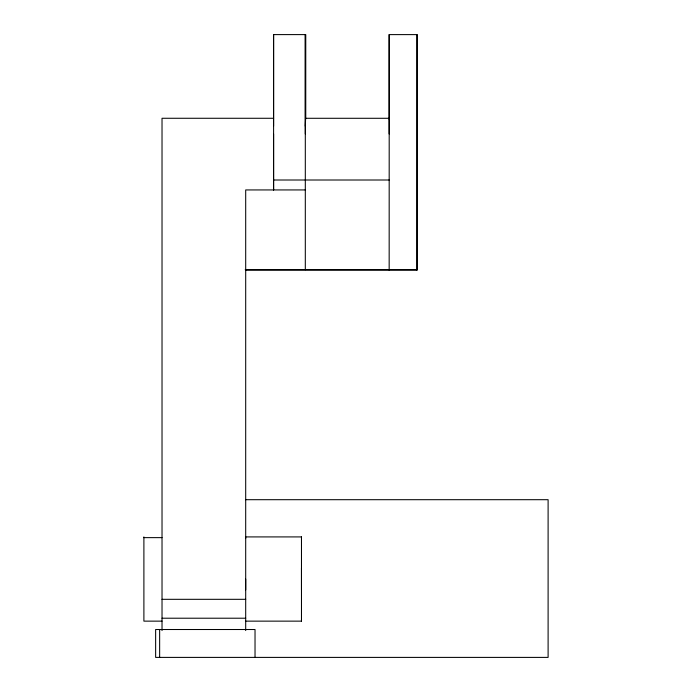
<?xml version="1.0" encoding="UTF-8"?>
<svg xmlns="http://www.w3.org/2000/svg" width="692" height="692" viewBox="0 0 692 692"><rect width="100%" height="100%" fill="white"/><g stroke="black" fill="none" stroke-linecap="round" stroke-linejoin="round"><path stroke-width="1.04" d="M245.695 589.93L245.695 579.031M245.695 538.35L245.695 536.914L301.478 536.914L301.478 621.139L245.695 621.139M273.591 133.971L273.591 189.937L273.591 34.6L305.76 34.6L305.752 118.851M273.591 126.152L273.591 34.6M301.478 621.139L301.478 619.703M301.478 589.93L301.478 568.123M301.478 538.35L301.478 536.914M305.31 133.971L305.31 34.6L305.31 269.698M389.163 133.971L389.155 34.609L417.086 34.609L417.042 270.07L245.695 270.062M389.189 119.206L389.189 34.609M305.31 126.152L305.613 118.289L389.198 118.289L389.163 270.062M417.042 269.698L245.227 269.698M273.591 118.28L162.023 118.271L162.023 630.559M273.591 180.006L389.163 180.006M305.31 189.937L245.695 189.937L245.695 630.559M245.695 499.693L548.107 499.693L548.107 657.4L155.639 657.4L155.639 629.512L255.028 629.512L255.028 657.4M143.893 537.632L162.023 537.632M162.023 599.315L245.695 599.315M162.023 618.216L245.695 618.216M162.023 621.139L143.893 621.139L143.893 536.914M417.042 34.609L417.042 270.07M159.644 629.512L159.644 657.4"/></g></svg>
